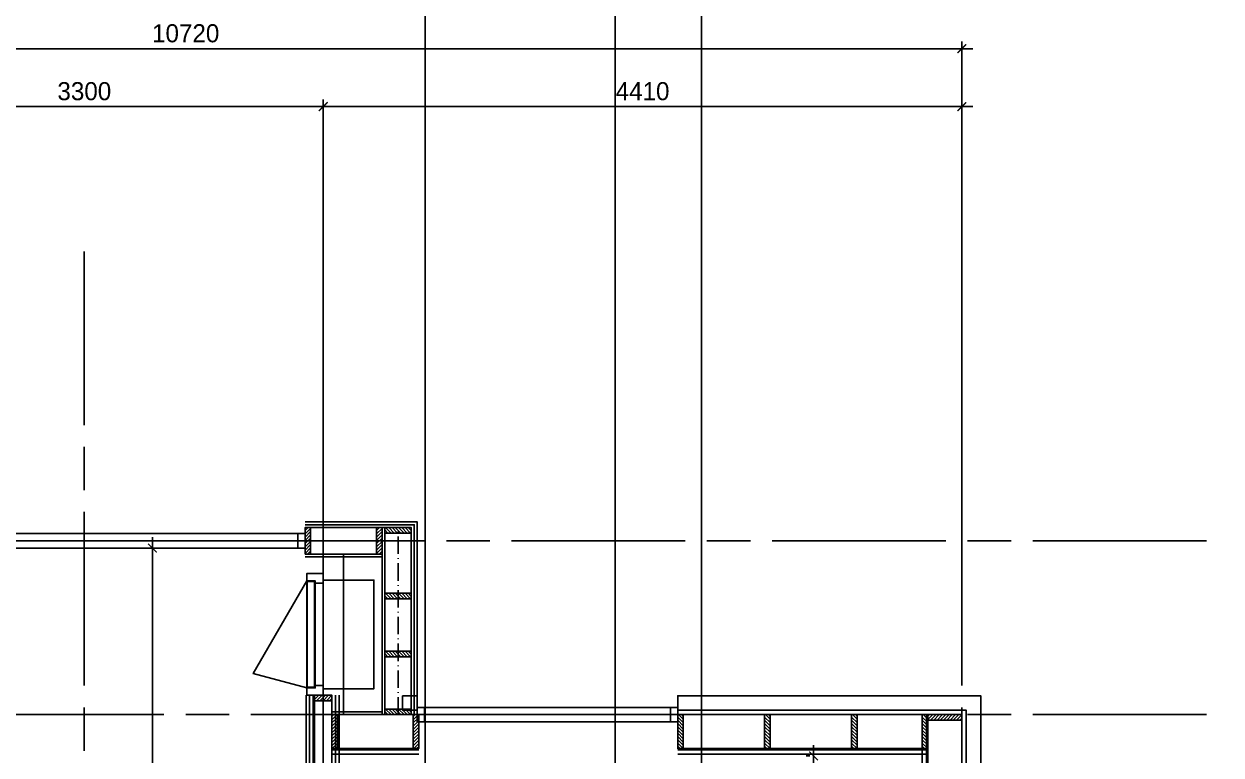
# Model space of a CAD drawing. Header units: millimetres. Extents: x -109306 to 269542, y -22401 to 197206.
# Drawn here: x 116783 to 125050, y 15380 to 20430 of the extents above; entities that cross this region are included whole.
import ezdxf

# ---------------------------------------------------------------- set-up
doc = ezdxf.new("R2010")
doc.units = ezdxf.units.MM
doc.linetypes.add('CENTER', pattern=[36, 24, -3, 6, -3])
doc.linetypes.add('DASHDOT', pattern=[18.5, 12, -3, 0.5, -3])
for name, color, linetype in [('18', 1, 'Continuous'), ('25', 2, 'Continuous'), ('DIMENSION', 1, 'Continuous'), ('STRAMIEN', 11, 'CENTER')]:
    doc.layers.add(name, color=color, linetype=linetype)
doc.styles.get("Standard").update_dxf_attribs({"font": ''})
doc.styles.get('Standard').set_extended_font_data('Century Gothic')
doc.dimstyles.new('1-50', dxfattribs={"dimscale": 50, "dimtxt": 2.5, "dimasz": 1.2, "dimexe": 1, "dimexo": 0, "dimgap": 0.8, "dimtad": 1, "dimdec": 0, "dimzin": 12, "dimdsep": 46, "dimtxsty": 'Standard', "dimblk1": 'ARCHTICK', "dimblk2": 'ARCHTICK', "dimsah": 1, "dimcen": 0.09, "dimdle": 1.5, "dimclrd": 256, "dimclre": 254, "dimclrt": 2, "dimadec": 0, "dimazin": 0, "dimtfac": 1, "dimtdec": 0, "dimtix": 1, "dimtofl": 0, "dimtmove": 2, "dimatfit": 3, "dimldrblk": 'ARCHTICK', "dimfxl": 1, "dimtolj": 1, "dimtzin": 0, "dimarcsym": 0})
pattern_1 = [(45, (466, 0), (-11.2253, 11.2253), [])]
pattern_2 = [(45, (1066, 0), (-11.2253, 11.2253), [])]
pattern_3 = [(45, (1666, 0), (-11.2253, 11.2253), [])]
pattern_4 = [(45, (2266, 0), (-11.2253, 11.2253), [])]

# ---------------------------------------------------------------- blocks, each defined once
blk = doc.blocks.new('_ARCHTICK')
at = {"color": 0, "linetype": 'ByBlock', "const_width": 0.15}
blk.add_lwpolyline([(-0.5, -0.5), (0.5, 0.5)], dxfattribs=at)
blk = doc.blocks.new('*D616')
at = {"layer": 'Defpoints', "color": 0, "transparency": 16777216}
for p in [(6310, 14020), (3010, 11020), (6310, 11020)]:
    blk.add_point(p, dxfattribs=at)
at = {"layer": 'DIMENSION', "color": 254, "lineweight": -2, "transparency": 16777216}
for p, q in [((3010, 11045), (3010, 14070)), ((6310, 11045), (6310, 14070))]:
    blk.add_line(p, q, dxfattribs=at)
at = {"layer": 'DIMENSION', "lineweight": -2, "transparency": 16777216}
blk.add_line((2935, 14020), (6385, 14020), dxfattribs=at)
at = {"layer": 'DIMENSION', "lineweight": -2, "transparency": 16777216, "xscale": 59.99999999999995, "yscale": 59.99999999999995, "zscale": 59.99999999999995, "rotation": 180}
blk.add_blockref('_ARCHTICK', (3010, 14020), dxfattribs=at)
at = {"layer": 'DIMENSION', "lineweight": -2, "transparency": 16777216, "xscale": 59.99999999999995, "yscale": 59.99999999999995, "zscale": 59.99999999999995}
blk.add_blockref('_ARCHTICK', (6310, 14020), dxfattribs=at)
at = {"layer": 'DIMENSION', "color": 2, "transparency": 16777216, "insert": (4660, 14125.6), "char_height": 125, "attachment_point": 5}
blk.add_mtext('\\A1;3300', dxfattribs=at)
blk = doc.blocks.new('*D617')
at = {"layer": 'Defpoints', "color": 0, "transparency": 16777216}
for p in [(10720, 14020), (6310, 11020), (10720, 11020)]:
    blk.add_point(p, dxfattribs=at)
at = {"layer": 'DIMENSION', "color": 254, "lineweight": -2, "transparency": 16777216}
for p, q in [((6310, 11045), (6310, 14070)), ((10720, 11045), (10720, 14070))]:
    blk.add_line(p, q, dxfattribs=at)
at = {"layer": 'DIMENSION', "lineweight": -2, "transparency": 16777216}
blk.add_line((6235, 14020), (10795, 14020), dxfattribs=at)
at = {"layer": 'DIMENSION', "lineweight": -2, "transparency": 16777216, "xscale": 59.99999999999995, "yscale": 59.99999999999995, "zscale": 59.99999999999995, "rotation": 180}
blk.add_blockref('_ARCHTICK', (6310, 14020), dxfattribs=at)
at = {"layer": 'DIMENSION', "lineweight": -2, "transparency": 16777216, "xscale": 59.99999999999995, "yscale": 59.99999999999995, "zscale": 59.99999999999995}
blk.add_blockref('_ARCHTICK', (10720, 14020), dxfattribs=at)
at = {"layer": 'DIMENSION', "color": 2, "transparency": 16777216, "insert": (8515, 14125.6), "char_height": 125, "attachment_point": 5}
blk.add_mtext('\\A1;4410', dxfattribs=at)
blk = doc.blocks.new('*D622')
at = {"layer": 'Defpoints', "color": 0, "transparency": 16777216}
for p in [(10720, 14420), (0, 11020), (10720, 11020)]:
    blk.add_point(p, dxfattribs=at)
at = {"layer": 'DIMENSION', "color": 254, "lineweight": -2, "transparency": 16777216}
for p, q in [((0, 11045), (0, 14470)), ((10720, 11045), (10720, 14470))]:
    blk.add_line(p, q, dxfattribs=at)
at = {"layer": 'DIMENSION', "lineweight": -2, "transparency": 16777216}
blk.add_line((-75, 14420), (10795, 14420), dxfattribs=at)
at = {"layer": 'DIMENSION', "lineweight": -2, "transparency": 16777216, "xscale": 59.99999999999995, "yscale": 59.99999999999995, "zscale": 59.99999999999995, "rotation": 180}
blk.add_blockref('_ARCHTICK', (0, 14420), dxfattribs=at)
at = {"layer": 'DIMENSION', "lineweight": -2, "transparency": 16777216, "xscale": 59.99999999999995, "yscale": 59.99999999999995, "zscale": 59.99999999999995}
blk.add_blockref('_ARCHTICK', (10720, 14420), dxfattribs=at)
at = {"layer": 'DIMENSION', "color": 2, "transparency": 16777216, "insert": (5360, 14525.6), "char_height": 125, "attachment_point": 5}
blk.add_mtext('\\A1;10720', dxfattribs=at)
blk = doc.blocks.new('*U607')
at = {"layer": '18'}
h = blk.add_hatch(dxfattribs=at)
h.set_pattern_fill('ANSI31', color=1, scale=5)
h.set_pattern_definition([(45, (-134, 0), (-11.2253, 11.2253), [])])
h.paths.add_polyline_path([(-596, 60), (-634, 60), (-634, -60), (-596, -60)])
h = blk.add_hatch(dxfattribs=at)
h.set_pattern_fill('ANSI31', color=1, scale=5)
h.set_pattern_definition(pattern_1)
h.paths.add_polyline_path([(4, 60), (-34, 60), (-34, -60), (4, -60)])
h = blk.add_hatch(dxfattribs=at)
h.set_pattern_fill('ANSI31', color=1, scale=5)
h.set_pattern_definition(pattern_1)
h.paths.add_polyline_path([(4, 60), (-34, 60), (-34, -60), (4, -60)])
h = blk.add_hatch(dxfattribs=at)
h.set_pattern_fill('ANSI31', color=1, scale=5)
h.set_pattern_definition(pattern_2)
h.paths.add_polyline_path([(604, 60), (566, 60), (566, -60), (604, -60)])
h = blk.add_hatch(dxfattribs=at)
h.set_pattern_fill('ANSI31', color=1, scale=5)
h.set_pattern_definition(pattern_2)
h.paths.add_polyline_path([(604, 60), (566, 60), (566, -60), (604, -60)])
h = blk.add_hatch(dxfattribs=at)
h.set_pattern_fill('ANSI31', color=1, scale=5)
h.set_pattern_definition(pattern_3)
h.paths.add_polyline_path([(1204, 60), (1166, 60), (1166, -60), (1204, -60)])
h = blk.add_hatch(dxfattribs=at)
h.set_pattern_fill('ANSI31', color=1, scale=5)
h.set_pattern_definition(pattern_3)
h.paths.add_polyline_path([(1204, 60), (1166, 60), (1166, -60), (1204, -60)])
h = blk.add_hatch(dxfattribs=at)
h.set_pattern_fill('ANSI31', color=1, scale=5)
h.set_pattern_definition(pattern_4)
h.paths.add_polyline_path([(1804, 60), (1766, 60), (1766, -60), (1804, -60)])
h = blk.add_hatch(dxfattribs=at)
h.set_pattern_fill('ANSI31', color=1, scale=5)
h.set_pattern_definition(pattern_4)
h.paths.add_polyline_path([(1804, 60), (1766, 60), (1766, -60), (1804, -60)])
h = blk.add_hatch(dxfattribs=at)
h.set_pattern_fill('ANSI31', color=1, scale=5)
h.set_pattern_definition([(45, (2818, 0), (-11.2253, 11.2253), [])])
h.paths.add_polyline_path([(2356, 60), (2318, 60), (2318, -60), (2356, -60)])
h = blk.add_hatch(dxfattribs=at)
h.set_pattern_fill('ANSI31', color=1, scale=5)
h.set_pattern_definition([(45, (2866, 0), (-11.2253, 11.2253), [])])
h.paths.add_polyline_path([(2404, 60), (2366, 60), (2366, -60), (2404, -60)])
at = {"layer": '25'}
for points in [[(-634, 119), (2490, 119)], [(-634, 94), (2490, 94)], [(-634, 69), (2490, 69)], [(-634, 60), (2490, 60)], [(-634, -60), (2490, -60)], [(-634, -85), (2490, -85)], [(-634, -110), (2490, -110)]]:
    blk.add_lwpolyline(points, dxfattribs=at)
for points in [[(-596, 60), (-634, 60), (-634, -60), (-596, -60)], [(4, 60), (-34, 60), (-34, -60), (4, -60)], [(4, 60), (-34, 60), (-34, -60), (4, -60)], [(604, 60), (566, 60), (566, -60), (604, -60)], [(604, 60), (566, 60), (566, -60), (604, -60)], [(1204, 60), (1166, 60), (1166, -60), (1204, -60)], [(1204, 60), (1166, 60), (1166, -60), (1204, -60)], [(1804, 60), (1766, 60), (1766, -60), (1804, -60)], [(1804, 60), (1766, 60), (1766, -60), (1804, -60)], [(2356, 60), (2318, 60), (2318, -60), (2356, -60)], [(2404, 60), (2366, 60), (2366, -60), (2404, -60)]]:
    blk.add_lwpolyline(points, close=True, dxfattribs=at)
at = {"layer": 'DIMENSION', "linetype": 'DASHDOT', "ltscale": 10}
blk.add_lwpolyline([(-634, 0), (2490, 0)], dxfattribs=at)
blk = doc.blocks.new('*D511')
at = {"layer": 'Defpoints', "color": 0, "transparency": 16777216}
for p in [(122235.2, 15374.1), (122235.2, 15374.1), (122235.2, 12734.1)]:
    blk.add_point(p, dxfattribs=at)
at = {"layer": 'DIMENSION', "lineweight": -2, "transparency": 16777216}
blk.add_line((122235.2, 12659.1), (122235.2, 15449.1), dxfattribs=at)
at = {"layer": 'DIMENSION', "color": 254, "lineweight": -2, "transparency": 16777216}
for p, q in [((122210.2, 15374.1), (122185.2, 15374.1)), ((122210.2, 12734.1), (122185.2, 12734.1))]:
    blk.add_line(p, q, dxfattribs=at)
at = {"layer": 'DIMENSION', "lineweight": -2, "transparency": 16777216, "xscale": 59.99999999999995, "yscale": 59.99999999999995, "zscale": 59.99999999999995}
for p, rotation in [((122235.2, 15374.1), 90), ((122235.2, 12734.1), 270)]:
    blk.add_blockref('_ARCHTICK', p, dxfattribs=dict(at, rotation=rotation))
at = {"layer": 'DIMENSION', "color": 2, "transparency": 16777216, "insert": (122129.6, 14054.1), "char_height": 125, "attachment_point": 5, "rotation": 90}
blk.add_mtext('\\A1;2640', dxfattribs=at)
blk = doc.blocks.new('*D515')
at = {"layer": 'Defpoints', "color": 0, "transparency": 16777216}
for p in [(117665.3, 16809.1), (117669.6, 16809.1), (117669.6, 12719.1)]:
    blk.add_point(p, dxfattribs=at)
at = {"layer": 'DIMENSION', "lineweight": -2, "transparency": 16777216}
blk.add_line((117669.6, 12644.1), (117669.6, 16884.1), dxfattribs=at)
at = {"layer": 'DIMENSION', "color": 254, "lineweight": -2, "transparency": 16777216}
for p, q in [((117690.3, 16809.1), (117719.6, 16809.1)), ((117644.6, 12719.1), (117619.6, 12719.1))]:
    blk.add_line(p, q, dxfattribs=at)
at = {"layer": 'DIMENSION', "lineweight": -2, "transparency": 16777216, "xscale": 59.99999999999995, "yscale": 59.99999999999995, "zscale": 59.99999999999995}
for p, rotation in [((117669.6, 16809.1), 90), ((117669.6, 12719.1), 270)]:
    blk.add_blockref('_ARCHTICK', p, dxfattribs=dict(at, rotation=rotation))
at = {"layer": 'DIMENSION', "color": 2, "transparency": 16777216, "insert": (117564, 14764.1), "char_height": 125, "attachment_point": 5, "rotation": 90}
blk.add_mtext('\\A1;4090', dxfattribs=at)
blk = doc.blocks.new('*U479')
at = {"layer": '25'}
for points in [[(-1525, -50), (1525, -50), (1525, 50), (-1525, 50)], [(-1475, 50), (-1525, 50), (-1525, -50), (-1475, -50)], [(1475, 50), (1525, 50), (1525, -50), (1475, -50)]]:
    blk.add_lwpolyline(points, close=True, dxfattribs=at)
blk.add_lwpolyline([(-1475, 0), (1475, 0)], dxfattribs=at)
blk = doc.blocks.new('meterkast')
blk.add_lwpolyline([(-350, 750), (0, 750), (0, 0), (-350, 0)], close=True)
blk = doc.blocks.new('*U590')
at = {"layer": '18'}
h = blk.add_hatch(dxfattribs=at)
h.set_pattern_fill('ANSI31', color=1, scale=5)
h.set_pattern_definition([(45, (300, -235), (-11.2253, 11.2253), [])])
h.paths.add_polyline_path([(-162, -235), (-200, -235), (-200, 0), (-162, 0)])
h = blk.add_hatch(dxfattribs=at)
h.set_pattern_fill('ANSI31', color=1, scale=5)
h.set_pattern_definition([(45, (900, -235), (-11.2253, 11.2253), [])])
h.paths.add_polyline_path([(438, -235), (400, -235), (400, 0), (438, 0)])
h = blk.add_hatch(dxfattribs=at)
h.set_pattern_fill('ANSI31', color=1, scale=5)
h.set_pattern_definition([(45, (900, -235), (-11.2253, 11.2253), [])])
h.paths.add_polyline_path([(438, -235), (400, -235), (400, 0), (438, 0)])
h = blk.add_hatch(dxfattribs=at)
h.set_pattern_fill('ANSI31', color=1, scale=5)
h.set_pattern_definition([(45, (1500, -235), (-11.2253, 11.2253), [])])
h.paths.add_polyline_path([(1038, -235), (1000, -235), (1000, 0), (1038, 0)])
h = blk.add_hatch(dxfattribs=at)
h.set_pattern_fill('ANSI31', color=1, scale=5)
h.set_pattern_definition([(45, (1500, -235), (-11.2253, 11.2253), [])])
h.paths.add_polyline_path([(1038, -235), (1000, -235), (1000, 0), (1038, 0)])
h = blk.add_hatch(dxfattribs=at)
h.set_pattern_fill('ANSI31', color=1, scale=5)
h.set_pattern_definition([(45, (2100, -235), (-11.2253, 11.2253), [])])
h.paths.add_polyline_path([(1638, -235), (1600, -235), (1600, 0), (1638, 0)])
h = blk.add_hatch(dxfattribs=at)
h.set_pattern_fill('ANSI31', color=1, scale=5)
h.set_pattern_definition([(45, (2162, -235), (-11.2253, 11.2253), [])])
h.paths.add_polyline_path([(1700, -235), (1662, -235), (1662, 0), (1700, 0)])
at = {"layer": '25'}
for points in [[(-200, 39), (1700, 39)], [(-200, 9), (1700, 9)], [(-200, 0), (1700, 0)], [(-200, -235), (1700, -235)], [(-200, -265), (1700, -265)], [(-200, -365), (1700, -365)]]:
    blk.add_lwpolyline(points, dxfattribs=at)
for points in [[(-162, -235), (-200, -235), (-200, 0), (-162, 0)], [(438, -235), (400, -235), (400, 0), (438, 0)], [(438, -235), (400, -235), (400, 0), (438, 0)], [(1038, -235), (1000, -235), (1000, 0), (1038, 0)], [(1038, -235), (1000, -235), (1000, 0), (1038, 0)], [(1638, -235), (1600, -235), (1600, 0), (1638, 0)], [(1700, -235), (1662, -235), (1662, 0), (1700, 0)]]:
    blk.add_lwpolyline(points, close=True, dxfattribs=at)
blk = doc.blocks.new('*U581')
at = {"layer": '18'}
h = blk.add_hatch(dxfattribs=at)
h.set_pattern_fill('ANSI31', color=1, scale=5)
h.set_pattern_definition([(45, (48.245, -235), (-11.2253, 11.2253), [])])
h.paths.add_polyline_path([(-413.8, -235), (-451.8, -235), (-451.8, 0), (-413.8, 0)])
h = blk.add_hatch(dxfattribs=at)
h.set_pattern_fill('ANSI31', color=1, scale=5)
h.set_pattern_definition([(45, (648.245, -235), (-11.2253, 11.2253), [])])
h.paths.add_polyline_path([(186.2, -235), (148.2, -235), (148.2, 0), (186.2, 0)])
h = blk.add_hatch(dxfattribs=at)
h.set_pattern_fill('ANSI31', color=1, scale=5)
h.set_pattern_definition([(45, (648.245, -235), (-11.2253, 11.2253), [])])
h.paths.add_polyline_path([(186.2, -235), (148.2, -235), (148.2, 0), (186.2, 0)])
h = blk.add_hatch(dxfattribs=at)
h.set_pattern_fill('ANSI31', color=1, scale=5)
h.set_pattern_definition([(45, (1248.245, -235), (-11.2253, 11.2253), [])])
h.paths.add_polyline_path([(786.2, -235), (748.2, -235), (748.2, 0), (786.2, 0)])
h = blk.add_hatch(dxfattribs=at)
h.set_pattern_fill('ANSI31', color=1, scale=5)
h.set_pattern_definition([(45, (1737, -235), (-11.2253, 11.2253), [])])
h.paths.add_polyline_path([(1275, -235), (1237, -235), (1237, 0), (1275, 0)])
at = {"layer": '25'}
for points in [[(-451.8, 39), (1275, 39)], [(-451.8, 9), (1275, 9)], [(-451.8, 0), (1275, 0)], [(-451.8, -235), (1275, -235)], [(-451.8, -265), (1275, -265)], [(-451.8, -365), (1275, -365)]]:
    blk.add_lwpolyline(points, dxfattribs=at)
for points in [[(-413.8, -235), (-451.8, -235), (-451.8, 0), (-413.8, 0)], [(186.2, -235), (148.2, -235), (148.2, 0), (186.2, 0)], [(186.2, -235), (148.2, -235), (148.2, 0), (186.2, 0)], [(786.2, -235), (748.2, -235), (748.2, 0), (786.2, 0)], [(1275, -235), (1237, -235), (1237, 0), (1275, 0)]]:
    blk.add_lwpolyline(points, close=True, dxfattribs=at)
blk = doc.blocks.new('*U560')
at = {"layer": '25'}
for points in [[(-900, -50), (900, -50), (900, 50), (-900, 50)], [(-850, 50), (-900, 50), (-900, -50), (-850, -50)], [(850, 50), (900, 50), (900, -50), (850, -50)]]:
    blk.add_lwpolyline(points, close=True, dxfattribs=at)
blk.add_lwpolyline([(-850, 0), (850, 0)], dxfattribs=at)
blk = doc.blocks.new('*U559')
at = {"layer": '18'}
blk.add_lwpolyline([(370, 57), (-270.9, 427), (-370, 57)], dxfattribs=at)
at = {"layer": '25'}
blk.add_line((353, -2), (-353, -2), dxfattribs=at)
for points in [[(420, -57), (-420, -57), (-420, 57), (420, 57)], [(365, 53), (-365, 53), (-365, 3), (365, 3)]]:
    blk.add_lwpolyline(points, close=True, dxfattribs=at)
for points in [[(-420, 57), (-420, -57), (-353, -57), (-353, -2), (-370, -2), (-370, 57), (-420, 57)], [(420, 57), (420, -57), (353, -57), (353, -2), (370, -2), (370, 57), (420, 57)]]:
    blk.add_lwpolyline(points, dxfattribs=at)
blk = doc.blocks.new('stramien_COEN')
at = {"layer": 'STRAMIEN', "ltscale": 50}
for points in [[(4660, 13020), (4660, -1790)], [(6310, 13020), (6310, -1790)], [(10720, 13020), (10720, -1790)], [(-1390, 11020), (12510, 11020)], [(-1390, 9820), (12510, 9820)]]:
    blk.add_lwpolyline(points, dxfattribs=at)
at = {"layer": 'DIMENSION'}
for base, p1, p2, picture, middle in [((10720, 14420), (0, 11020), (10720, 11020), '*D622', (5360, 14525.6)), ((6310, 14020), (3010, 11020), (6310, 11020), '*D616', (4660, 14125.6)), ((10720, 14020), (6310, 11020), (10720, 11020), '*D617', (8515, 14125.6))]:
    dim = blk.add_linear_dim(base=base, p1=p1, p2=p2, dimstyle='1-50', override={"dimexo": 0.5}, dxfattribs=at)
    dim.commit()
    dim.dimension.update_dxf_attribs({"geometry": picture, "text_midpoint": middle})

msp = doc.modelspace()

# ---------------------------------------------------------------- hatches: boundary and pattern name
at = {"layer": '18'}
h = msp.add_hatch(dxfattribs=at)
h.set_pattern_fill('ANSI31', color=1, scale=5, angle=180)
h.set_pattern_definition([(225, (118262.596, 16827.096), (11.2253, -11.2253), [])])
h.paths.add_polyline_path([(118724.6, 16767.1), (118762.6, 16767.1), (118762.6, 16951.1), (118724.6, 16951.1)])
h = msp.add_hatch(dxfattribs=at)
h.set_pattern_fill('ANSI31', color=1, scale=5, angle=180)
h.set_pattern_definition([(225, (118755.84, 16827.096), (11.2253, -11.2253), [])])
h.paths.add_polyline_path([(119217.8, 16767.1), (119255.8, 16767.1), (119255.8, 16951.1), (119217.8, 16951.1)])
h = msp.add_hatch(dxfattribs=at)
h.set_pattern_fill('ANSI31', color=1, scale=5, angle=90)
h.set_pattern_definition([(135, (119333.84, 17413.096), (-11.2253, -11.2253), [])])
h.paths.add_polyline_path([(119273.8, 16951.1), (119273.8, 16913.1), (119457.8, 16913.1), (119457.8, 16951.1)])
h = msp.add_hatch(dxfattribs=at)
h.set_pattern_fill('ANSI31', color=1, scale=5, angle=90)
h.set_pattern_definition([(135, (119333.84, 16959.096), (-11.2253, -11.2253), [])])
h.paths.add_polyline_path([(119273.8, 16497.1), (119273.8, 16459.1), (119457.8, 16459.1), (119457.8, 16497.1)])
h = msp.add_hatch(dxfattribs=at)
h.set_pattern_fill('ANSI31', color=1, scale=5, angle=90)
h.set_pattern_definition([(135, (119333.84, 16559.096), (-11.2253, -11.2253), [])])
h.paths.add_polyline_path([(119273.8, 16097.1), (119273.8, 16059.1), (119457.8, 16059.1), (119457.8, 16097.1)])
h = msp.add_hatch(dxfattribs=at)
h.set_pattern_fill('ANSI31', color=1, scale=5)
h.set_pattern_definition([(45, (50000, -235), (-11.22532, 11.22532), [])])
h.paths.add_polyline_path([(118947.6, 15659.1), (118909.6, 15659.1), (118909.6, 15424.1), (118947.6, 15424.1)])
h = msp.add_hatch(dxfattribs=at)
h.set_pattern_fill('ANSI31', color=1, scale=5, angle=90)
h.set_pattern_definition([(135, (119333.84, 16159.096), (-11.2253, -11.2253), [])])
h.paths.add_polyline_path([(119273.8, 15697.1), (119273.8, 15659.1), (119457.8, 15659.1), (119457.8, 15697.1)])
h = msp.add_hatch(dxfattribs=at)
h.set_pattern_fill('ANSI31', color=1, scale=5)
h.set_pattern_definition([(45, (50562, -235), (-11.22532, 11.22532), [])])
h.paths.add_polyline_path([(119509.6, 15659.1), (119471.6, 15659.1), (119471.6, 15424.1), (119509.6, 15424.1)])

# ---------------------------------------------------------------- linework, layer by layer
at = {"layer": '25', "color": 1}
for p in [(119554.1, -10663.9), (120865.1, -11763.9), (121460.9, -12263.9)]:
    msp.add_xline(p, (0, 1), dxfattribs=at)
at = {"layer": '25'}
for points in [[(119497.8, 15659.1), (119497.8, 16991.1), (118724.6, 16991.1)], [(119477.8, 15659.1), (119477.8, 16971.1), (118724.6, 16971.1)], [(119273.8, 16951.1), (118724.6, 16951.1)], [(119255.8, 15659.1), (119255.8, 16951.1)], [(119273.8, 15659.1), (119273.8, 16951.1)], [(119457.8, 15659.1), (119457.8, 16951.1)], [(119255.8, 16767.1), (118724.6, 16767.1)], [(119255.8, 16749.1), (118724.6, 16749.1)], [(121297.8, 15689.1), (121297.8, 15789.1), (123389.6, 15789.1), (123389.6, 13759.1), (123289.6, 13759.1), (123289.6, 15689.1), (121297.8, 15689.1)], [(118909.6, 15677.1), (119255.8, 15677.1)], [(118909.6, 15659.1), (119509.6, 15659.1)], [(118909.6, 15424.1), (119509.6, 15424.1)], [(118909.6, 15415.1), (119509.6, 15415.1)], [(118909.6, 15385.1), (119509.6, 15385.1)]]:
    msp.add_lwpolyline(points, dxfattribs=at)
for points in [[(118724.6, 16767.1), (118762.6, 16767.1), (118762.6, 16951.1), (118724.6, 16951.1)], [(118724.6, 16767.1), (118762.6, 16767.1), (118762.6, 16951.1), (118724.6, 16951.1)], [(119217.8, 16767.1), (119255.8, 16767.1), (119255.8, 16951.1), (119217.8, 16951.1)], [(119273.8, 16951.1), (119273.8, 16913.1), (119457.8, 16913.1), (119457.8, 16951.1)], [(119273.8, 16497.1), (119273.8, 16459.1), (119457.8, 16459.1), (119457.8, 16497.1)], [(119273.8, 16097.1), (119273.8, 16059.1), (119457.8, 16059.1), (119457.8, 16097.1)], [(119273.8, 16097.1), (119273.8, 16059.1), (119457.8, 16059.1), (119457.8, 16097.1)], [(119397.8, 15789.1), (119497.8, 15789.1), (119497.8, 15689.1), (119397.8, 15689.1)], [(118947.6, 15659.1), (118909.6, 15659.1), (118909.6, 15424.1), (118947.6, 15424.1)], [(119273.8, 15697.1), (119273.8, 15659.1), (119457.8, 15659.1), (119457.8, 15697.1)], [(119509.6, 15659.1), (119471.6, 15659.1), (119471.6, 15424.1), (119509.6, 15424.1)]]:
    msp.add_lwpolyline(points, close=True, dxfattribs=at)
at = {"layer": 'DIMENSION'}
msp.add_line((118990.2, 16767.1), (118990.2, 15659.1), dxfattribs=at)
at = {"layer": 'DIMENSION', "linetype": 'DASHDOT', "ltscale": 10}
msp.add_lwpolyline([(119365.8, 15659.1), (119365.8, 16951.1)], dxfattribs=at)

# ---------------------------------------------------------------- block references
for name, p in [('stramien_COEN', (112539.6, 5839.1)), ('*U479', (117199.6, 16859.1)), ('*U560', (120397.8, 15659.1))]:
    msp.add_blockref(name, p)
at = {"rotation": 90}
msp.add_blockref('*U559', (118792.6, 16213.1), dxfattribs=at)
at = {"xscale": -1}
for name, p, rotation in [('meterkast', (119199.6, 16588.1), 180), ('*U607', (118849.6, 15159.1), 90), ('*U581', (121749.6, 15424.1), 180), ('*U590', (123024.6, 15459.1), 89.99999999999993)]:
    msp.add_blockref(name, p, dxfattribs=dict(at, rotation=rotation))

# ---------------------------------------------------------------- dimensions: what is measured, and where the dimension line sits
at = {"layer": 'DIMENSION'}
for base, p1, p2, picture, middle in [((117669.6, 16809.1), (117669.6, 12719.1), (117665.3, 16809.1), '*D515', (117564, 14764.1)), ((122235.2, 15374.1), (122235.2, 12734.1), (122235.2, 15374.1), '*D511', (122129.6, 14054.1))]:
    dim = msp.add_linear_dim(base=base, p1=p1, p2=p2, angle=90, dimstyle='1-50', override={"dimexo": 0.5}, dxfattribs=at)
    dim.commit()
    dim.dimension.update_dxf_attribs({"geometry": picture, "text_midpoint": middle})

doc.saveas('drawing.dxf')
